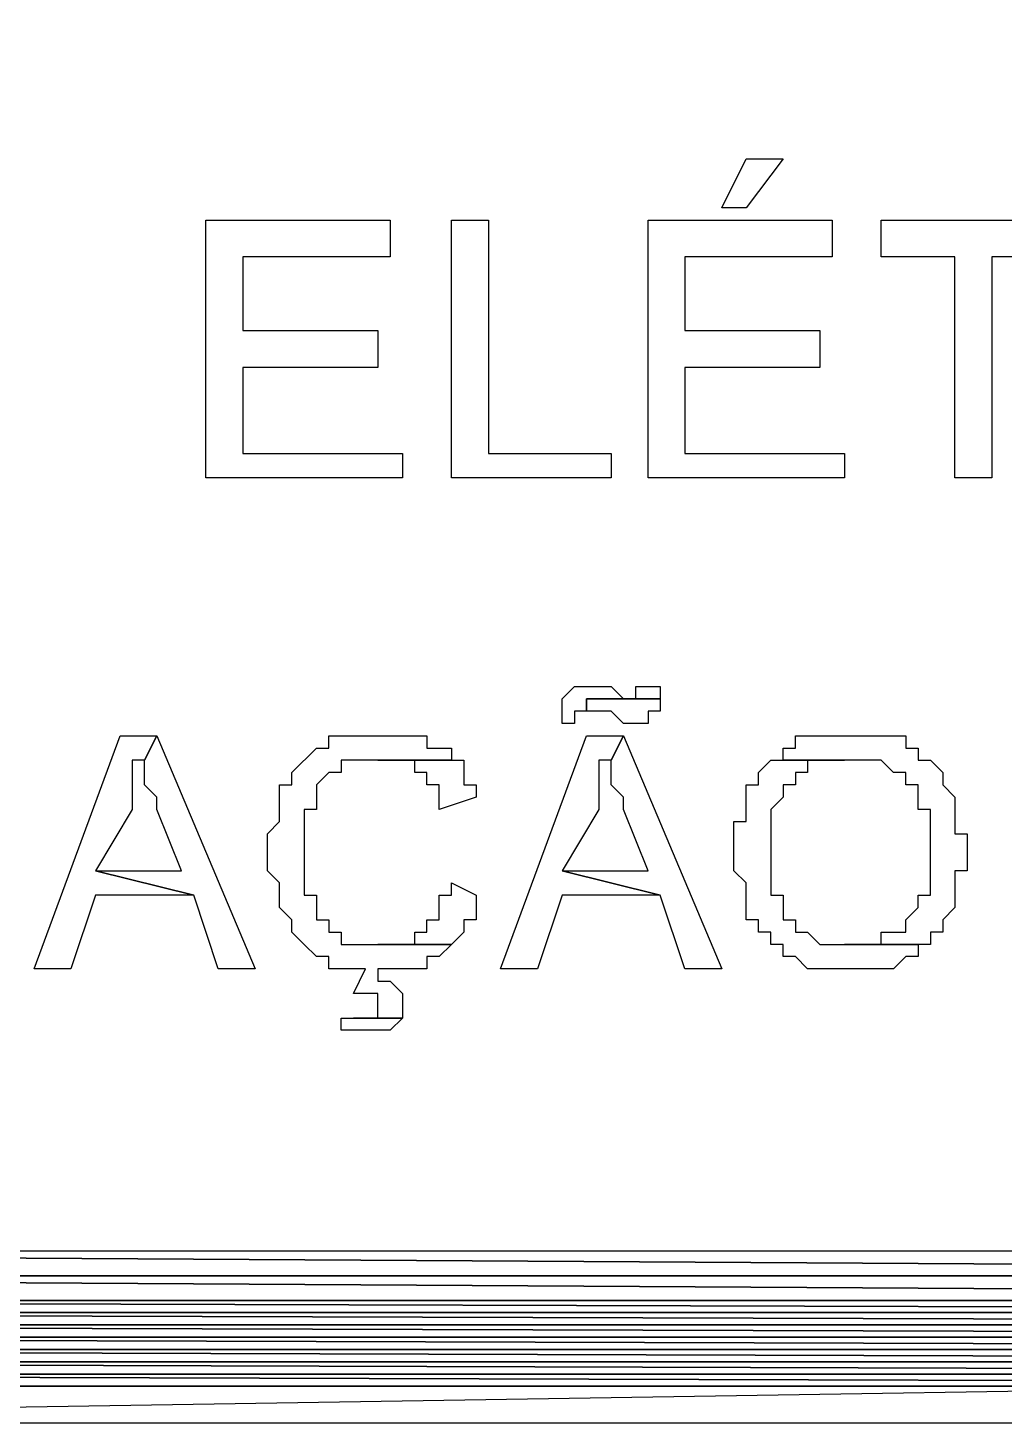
# Model space of a CAD drawing. Header units: millimetres. Extents: x 3165 to 8716, y -1118 to 2802.
# Drawn here: x 4607.43 to 4635.37, y -467.91 to -427.97 of the extents above; entities that cross this region are included whole.
import ezdxf

# ---------------------------------------------------------------- set-up
doc = ezdxf.new("R2010")
doc.units = ezdxf.units.MM
doc.layers.add('Camada 1', color=7, linetype='Continuous')

msp = doc.modelspace()

# ---------------------------------------------------------------- linework, layer by layer
at = {"layer": 'Camada 1', "lineweight": 9}
msp.add_open_spline([(4575.28, -465.804), (4575.28, -465.804), (4575.28, -387.794), (4575.28, -387.794), (4575.28, -387.794), (4575.28, -387.794), (4690.888, -387.794), (4690.888, -387.794), (4690.888, -387.794), (4690.888, -387.794), (4690.888, -465.804), (4690.888, -465.804), (4690.888, -465.804), (4690.888, -465.804), (4575.28, -465.804), (4575.28, -465.804)], degree=3, knots=[0, 0, 0, 0, 0.2, 0.2, 0.2, 0.2, 0.4, 0.4, 0.4, 0.4, 0.6, 0.6, 0.6, 0.6, 1, 1, 1, 1], dxfattribs=at)
at = {"layer": 'Camada 1'}
for points, knots in [([(4629.043, -431.72), (4629.043, -431.72), (4627.989, -431.72), (4627.989, -431.72), (4627.989, -431.72), (4627.989, -431.72), (4627.286, -433.124), (4627.286, -433.124), (4627.286, -433.124), (4627.286, -433.124), (4627.989, -433.124), (4627.989, -433.124), (4627.989, -433.124), (4627.989, -433.124), (4629.043, -431.72), (4629.043, -431.72)], [0, 0, 0, 0, 0.2, 0.2, 0.2, 0.2, 0.4, 0.4, 0.4, 0.4, 0.6, 0.6, 0.6, 0.6, 1, 1, 1, 1]), ([(4617.799, -433.476), (4617.799, -433.476), (4612.528, -433.476), (4612.528, -433.476), (4612.528, -433.476), (4612.528, -433.476), (4612.528, -440.855), (4612.528, -440.855), (4612.528, -440.855), (4612.528, -440.855), (4618.149, -440.855), (4618.149, -440.855), (4618.149, -440.855), (4618.149, -440.855), (4618.149, -440.153), (4618.149, -440.153), (4618.149, -440.153), (4618.149, -440.153), (4613.582, -440.153), (4613.582, -440.153), (4613.582, -440.153), (4613.582, -440.153), (4613.582, -437.693), (4613.582, -437.693), (4613.582, -437.693), (4613.582, -437.693), (4617.447, -437.693), (4617.447, -437.693), (4617.447, -437.693), (4617.447, -437.693), (4617.447, -436.639), (4617.447, -436.639), (4617.447, -436.639), (4617.447, -436.639), (4613.582, -436.639), (4613.582, -436.639), (4613.582, -436.639), (4613.582, -436.639), (4613.582, -434.53), (4613.582, -434.53), (4613.582, -434.53), (4613.582, -434.53), (4617.799, -434.53), (4617.799, -434.53), (4617.799, -434.53), (4617.799, -434.53), (4617.799, -433.476), (4617.799, -433.476)], [0, 0, 0, 0, 0.076923, 0.076923, 0.076923, 0.076923, 0.153846, 0.153846, 0.153846, 0.153846, 0.230769, 0.230769, 0.230769, 0.230769, 0.307692, 0.307692, 0.307692, 0.307692, 0.384615, 0.384615, 0.384615, 0.384615, 0.461538, 0.461538, 0.461538, 0.461538, 0.538462, 0.538462, 0.538462, 0.538462, 0.615385, 0.615385, 0.615385, 0.615385, 0.692308, 0.692308, 0.692308, 0.692308, 0.769231, 0.769231, 0.769231, 0.769231, 0.846154, 0.846154, 0.846154, 0.846154, 1, 1, 1, 1]), ([(4620.609, -433.476), (4620.609, -433.476), (4619.555, -433.476), (4619.555, -433.476), (4619.555, -433.476), (4619.555, -433.476), (4619.555, -440.855), (4619.555, -440.855), (4619.555, -440.855), (4619.555, -440.855), (4624.124, -440.855), (4624.124, -440.855), (4624.124, -440.855), (4624.124, -440.855), (4624.124, -440.153), (4624.124, -440.153), (4624.124, -440.153), (4624.124, -440.153), (4620.609, -440.153), (4620.609, -440.153), (4620.609, -440.153), (4620.609, -440.153), (4620.609, -433.476), (4620.609, -433.476)], [0, 0, 0, 0, 0.142857, 0.142857, 0.142857, 0.142857, 0.285714, 0.285714, 0.285714, 0.285714, 0.428571, 0.428571, 0.428571, 0.428571, 0.571429, 0.571429, 0.571429, 0.571429, 0.714286, 0.714286, 0.714286, 0.714286, 1, 1, 1, 1]), ([(4630.449, -433.476), (4630.449, -433.476), (4625.178, -433.476), (4625.178, -433.476), (4625.178, -433.476), (4625.178, -433.476), (4625.178, -440.855), (4625.178, -440.855), (4625.178, -440.855), (4625.178, -440.855), (4630.799, -440.855), (4630.799, -440.855), (4630.799, -440.855), (4630.799, -440.855), (4630.799, -440.153), (4630.799, -440.153), (4630.799, -440.153), (4630.799, -440.153), (4626.232, -440.153), (4626.232, -440.153), (4626.232, -440.153), (4626.232, -440.153), (4626.232, -437.693), (4626.232, -437.693), (4626.232, -437.693), (4626.232, -437.693), (4630.097, -437.693), (4630.097, -437.693), (4630.097, -437.693), (4630.097, -437.693), (4630.097, -436.639), (4630.097, -436.639), (4630.097, -436.639), (4630.097, -436.639), (4626.232, -436.639), (4626.232, -436.639), (4626.232, -436.639), (4626.232, -436.639), (4626.232, -434.53), (4626.232, -434.53), (4626.232, -434.53), (4626.232, -434.53), (4630.449, -434.53), (4630.449, -434.53), (4630.449, -434.53), (4630.449, -434.53), (4630.449, -433.476), (4630.449, -433.476)], [0, 0, 0, 0, 0.076923, 0.076923, 0.076923, 0.076923, 0.153846, 0.153846, 0.153846, 0.153846, 0.230769, 0.230769, 0.230769, 0.230769, 0.307692, 0.307692, 0.307692, 0.307692, 0.384615, 0.384615, 0.384615, 0.384615, 0.461538, 0.461538, 0.461538, 0.461538, 0.538462, 0.538462, 0.538462, 0.538462, 0.615385, 0.615385, 0.615385, 0.615385, 0.692308, 0.692308, 0.692308, 0.692308, 0.769231, 0.769231, 0.769231, 0.769231, 0.846154, 0.846154, 0.846154, 0.846154, 1, 1, 1, 1]), ([(4637.476, -433.476), (4637.476, -433.476), (4631.853, -433.476), (4631.853, -433.476), (4631.853, -433.476), (4631.853, -433.476), (4631.853, -434.53), (4631.853, -434.53), (4631.853, -434.53), (4631.853, -434.53), (4633.962, -434.53), (4633.962, -434.53), (4633.962, -434.53), (4633.962, -434.53), (4633.962, -440.855), (4633.962, -440.855), (4633.962, -440.855), (4633.962, -440.855), (4635.016, -440.855), (4635.016, -440.855), (4635.016, -440.855), (4635.016, -440.855), (4635.016, -434.53), (4635.016, -434.53), (4635.016, -434.53), (4635.016, -434.53), (4637.476, -434.53), (4637.476, -434.53), (4637.476, -434.53), (4637.476, -434.53), (4637.476, -433.476), (4637.476, -433.476)], [0, 0, 0, 0, 0.111111, 0.111111, 0.111111, 0.111111, 0.222222, 0.222222, 0.222222, 0.222222, 0.333333, 0.333333, 0.333333, 0.333333, 0.444444, 0.444444, 0.444444, 0.444444, 0.555556, 0.555556, 0.555556, 0.555556, 0.666667, 0.666667, 0.666667, 0.666667, 0.777778, 0.777778, 0.777778, 0.777778, 1, 1, 1, 1]), ([(4623.42, -446.829), (4623.42, -446.829), (4623.07, -446.829), (4623.07, -446.829), (4623.07, -446.829), (4623.07, -446.829), (4622.718, -447.181), (4622.718, -447.181), (4622.718, -447.181), (4622.718, -447.181), (4622.718, -447.883), (4622.718, -447.883), (4622.718, -447.883), (4622.718, -447.883), (4623.07, -447.883), (4623.07, -447.883), (4623.07, -447.883), (4623.07, -447.883), (4623.07, -447.533), (4623.07, -447.533), (4623.07, -447.533), (4623.07, -447.533), (4623.42, -447.533), (4623.42, -447.533), (4623.42, -447.533), (4623.42, -447.533), (4623.42, -447.181), (4623.42, -447.181), (4623.42, -447.181), (4623.42, -447.181), (4625.528, -447.181), (4625.528, -447.181), (4625.528, -447.181), (4625.528, -447.181), (4624.474, -447.181), (4624.474, -447.181), (4624.474, -447.181), (4624.474, -447.181), (4624.124, -446.829), (4624.124, -446.829), (4624.124, -446.829), (4624.124, -446.829), (4623.772, -446.829), (4623.772, -446.829), (4623.772, -446.829), (4623.772, -446.829), (4623.42, -446.829), (4623.42, -446.829)], [0, 0, 0, 0, 0.076923, 0.076923, 0.076923, 0.076923, 0.153846, 0.153846, 0.153846, 0.153846, 0.230769, 0.230769, 0.230769, 0.230769, 0.307692, 0.307692, 0.307692, 0.307692, 0.384615, 0.384615, 0.384615, 0.384615, 0.461538, 0.461538, 0.461538, 0.461538, 0.538462, 0.538462, 0.538462, 0.538462, 0.615385, 0.615385, 0.615385, 0.615385, 0.692308, 0.692308, 0.692308, 0.692308, 0.769231, 0.769231, 0.769231, 0.769231, 0.846154, 0.846154, 0.846154, 0.846154, 1, 1, 1, 1]), ([(4625.528, -447.181), (4625.528, -447.181), (4625.528, -446.83), (4625.528, -446.83), (4625.528, -446.83), (4625.528, -446.83), (4624.826, -446.83), (4624.826, -446.83), (4624.826, -446.83), (4624.826, -446.83), (4624.826, -447.181), (4624.826, -447.181), (4624.826, -447.181), (4624.826, -447.181), (4625.528, -447.181), (4625.528, -447.181)], [0, 0, 0, 0, 0.2, 0.2, 0.2, 0.2, 0.4, 0.4, 0.4, 0.4, 0.6, 0.6, 0.6, 0.6, 1, 1, 1, 1]), ([(4625.528, -447.181), (4625.528, -447.181), (4623.42, -447.181), (4623.42, -447.181), (4623.42, -447.181), (4623.42, -447.181), (4623.42, -447.533), (4623.42, -447.533), (4623.42, -447.533), (4623.42, -447.533), (4624.124, -447.533), (4624.124, -447.533), (4624.124, -447.533), (4624.124, -447.533), (4624.474, -447.883), (4624.474, -447.883), (4624.474, -447.883), (4624.474, -447.883), (4625.178, -447.883), (4625.178, -447.883), (4625.178, -447.883), (4625.178, -447.883), (4625.178, -447.533), (4625.178, -447.533), (4625.178, -447.533), (4625.178, -447.533), (4625.528, -447.533), (4625.528, -447.533), (4625.528, -447.533), (4625.528, -447.533), (4625.528, -447.181), (4625.528, -447.181)], [0, 0, 0, 0, 0.111111, 0.111111, 0.111111, 0.111111, 0.222222, 0.222222, 0.222222, 0.222222, 0.333333, 0.333333, 0.333333, 0.333333, 0.444444, 0.444444, 0.444444, 0.444444, 0.555556, 0.555556, 0.555556, 0.555556, 0.666667, 0.666667, 0.666667, 0.666667, 0.777778, 0.777778, 0.777778, 0.777778, 1, 1, 1, 1]), ([(4611.122, -448.235), (4611.122, -448.235), (4610.068, -448.235), (4610.068, -448.235), (4610.068, -448.235), (4610.068, -448.235), (4607.607, -454.912), (4607.607, -454.912), (4607.607, -454.912), (4607.607, -454.912), (4608.661, -454.912), (4608.661, -454.912), (4608.661, -454.912), (4608.661, -454.912), (4609.365, -452.803), (4609.365, -452.803), (4609.365, -452.803), (4609.365, -452.803), (4612.176, -452.803), (4612.176, -452.803), (4612.176, -452.803), (4612.176, -452.803), (4609.365, -452.1), (4609.365, -452.1), (4609.365, -452.1), (4609.365, -452.1), (4610.42, -450.343), (4610.42, -450.343), (4610.42, -450.343), (4610.42, -450.343), (4610.42, -448.937), (4610.42, -448.937), (4610.42, -448.937), (4610.42, -448.937), (4610.77, -448.937), (4610.77, -448.937), (4610.77, -448.937), (4610.77, -448.937), (4611.122, -448.235), (4611.122, -448.235)], [0, 0, 0, 0, 0.090909, 0.090909, 0.090909, 0.090909, 0.181818, 0.181818, 0.181818, 0.181818, 0.272727, 0.272727, 0.272727, 0.272727, 0.363636, 0.363636, 0.363636, 0.363636, 0.454545, 0.454545, 0.454545, 0.454545, 0.545455, 0.545455, 0.545455, 0.545455, 0.636364, 0.636364, 0.636364, 0.636364, 0.727273, 0.727273, 0.727273, 0.727273, 0.818182, 0.818182, 0.818182, 0.818182, 1, 1, 1, 1]), ([(4611.122, -448.235), (4611.122, -448.235), (4610.77, -448.937), (4610.77, -448.937), (4610.77, -448.937), (4610.77, -448.937), (4610.77, -449.641), (4610.77, -449.641), (4610.77, -449.641), (4610.77, -449.641), (4611.122, -449.991), (4611.122, -449.991), (4611.122, -449.991), (4611.122, -449.991), (4611.122, -450.343), (4611.122, -450.343), (4611.122, -450.343), (4611.122, -450.343), (4611.824, -452.1), (4611.824, -452.1), (4611.824, -452.1), (4611.824, -452.1), (4609.365, -452.1), (4609.365, -452.1), (4609.365, -452.1), (4609.365, -452.1), (4612.176, -452.803), (4612.176, -452.803), (4612.176, -452.803), (4612.176, -452.803), (4612.878, -454.912), (4612.878, -454.912), (4612.878, -454.912), (4612.878, -454.912), (4613.932, -454.912), (4613.932, -454.912), (4613.932, -454.912), (4613.932, -454.912), (4611.122, -448.235), (4611.122, -448.235)], [0, 0, 0, 0, 0.090909, 0.090909, 0.090909, 0.090909, 0.181818, 0.181818, 0.181818, 0.181818, 0.272727, 0.272727, 0.272727, 0.272727, 0.363636, 0.363636, 0.363636, 0.363636, 0.454545, 0.454545, 0.454545, 0.454545, 0.545455, 0.545455, 0.545455, 0.545455, 0.636364, 0.636364, 0.636364, 0.636364, 0.727273, 0.727273, 0.727273, 0.727273, 0.818182, 0.818182, 0.818182, 0.818182, 1, 1, 1, 1]), ([(4617.447, -448.235), (4617.447, -448.235), (4616.041, -448.235), (4616.041, -448.235), (4616.041, -448.235), (4616.041, -448.235), (4616.041, -448.587), (4616.041, -448.587), (4616.041, -448.587), (4616.041, -448.587), (4615.69, -448.587), (4615.69, -448.587), (4615.69, -448.587), (4615.69, -448.587), (4614.987, -449.289), (4614.987, -449.289), (4614.987, -449.289), (4614.987, -449.289), (4614.987, -449.641), (4614.987, -449.641), (4614.987, -449.641), (4614.987, -449.641), (4614.636, -449.641), (4614.636, -449.641), (4614.636, -449.641), (4614.636, -449.641), (4614.636, -450.695), (4614.636, -450.695), (4614.636, -450.695), (4614.636, -450.695), (4614.284, -451.045), (4614.284, -451.045), (4614.284, -451.045), (4614.284, -451.045), (4614.284, -452.1), (4614.284, -452.1), (4614.284, -452.1), (4614.284, -452.1), (4614.636, -452.451), (4614.636, -452.451), (4614.636, -452.451), (4614.636, -452.451), (4614.636, -453.154), (4614.636, -453.154), (4614.636, -453.154), (4614.636, -453.154), (4614.987, -453.506), (4614.987, -453.506), (4614.987, -453.506), (4614.987, -453.506), (4614.987, -453.858), (4614.987, -453.858), (4614.987, -453.858), (4614.987, -453.858), (4615.339, -454.208), (4615.339, -454.208), (4615.339, -454.208), (4615.339, -454.208), (4615.69, -454.56), (4615.69, -454.56), (4615.69, -454.56), (4615.69, -454.56), (4616.041, -454.56), (4616.041, -454.56), (4616.041, -454.56), (4616.041, -454.56), (4616.041, -454.912), (4616.041, -454.912), (4616.041, -454.912), (4616.041, -454.912), (4617.095, -454.912), (4617.095, -454.912), (4617.095, -454.912), (4617.095, -454.912), (4616.745, -455.614), (4616.745, -455.614), (4616.745, -455.614), (4616.745, -455.614), (4617.447, -455.614), (4617.447, -455.614), (4617.447, -455.614), (4617.447, -455.614), (4617.447, -456.316), (4617.447, -456.316), (4617.447, -456.316), (4617.447, -456.316), (4616.745, -456.316), (4616.745, -456.316), (4616.745, -456.316), (4616.745, -456.316), (4618.149, -456.316), (4618.149, -456.316), (4618.149, -456.316), (4618.149, -456.316), (4618.149, -455.614), (4618.149, -455.614), (4618.149, -455.614), (4618.149, -455.614), (4617.799, -455.262), (4617.799, -455.262), (4617.799, -455.262), (4617.799, -455.262), (4617.447, -455.262), (4617.447, -455.262), (4617.447, -455.262), (4617.447, -455.262), (4617.447, -454.912), (4617.447, -454.912), (4617.447, -454.912), (4617.447, -454.912), (4618.853, -454.912), (4618.853, -454.912), (4618.853, -454.912), (4618.853, -454.912), (4618.853, -454.56), (4618.853, -454.56), (4618.853, -454.56), (4618.853, -454.56), (4619.203, -454.56), (4619.203, -454.56), (4619.203, -454.56), (4619.203, -454.56), (4619.555, -454.208), (4619.555, -454.208), (4619.555, -454.208), (4619.555, -454.208), (4616.393, -454.208), (4616.393, -454.208), (4616.393, -454.208), (4616.393, -454.208), (4616.393, -453.858), (4616.393, -453.858), (4616.393, -453.858), (4616.393, -453.858), (4616.041, -453.858), (4616.041, -453.858), (4616.041, -453.858), (4616.041, -453.858), (4616.041, -453.506), (4616.041, -453.506), (4616.041, -453.506), (4616.041, -453.506), (4615.69, -453.506), (4615.69, -453.506), (4615.69, -453.506), (4615.69, -453.506), (4615.69, -452.803), (4615.69, -452.803), (4615.69, -452.803), (4615.69, -452.803), (4615.339, -452.803), (4615.339, -452.803), (4615.339, -452.803), (4615.339, -452.803), (4615.339, -452.451), (4615.339, -452.451), (4615.339, -452.451), (4615.339, -451.865), (4615.339, -451.279), (4615.339, -450.695), (4615.339, -450.695), (4615.339, -450.695), (4615.339, -450.343), (4615.339, -450.343), (4615.339, -450.343), (4615.339, -450.343), (4615.69, -450.343), (4615.69, -450.343), (4615.69, -450.343), (4615.69, -450.343), (4615.69, -449.641), (4615.69, -449.641), (4615.69, -449.641), (4615.69, -449.641), (4616.041, -449.289), (4616.041, -449.289), (4616.041, -449.289), (4616.041, -449.289), (4616.393, -449.289), (4616.393, -449.289), (4616.393, -449.289), (4616.393, -449.289), (4616.393, -448.937), (4616.393, -448.937), (4616.393, -448.937), (4616.393, -448.937), (4619.555, -448.937), (4619.555, -448.937), (4619.555, -448.937), (4619.555, -448.937), (4619.555, -448.587), (4619.555, -448.587), (4619.555, -448.587), (4619.555, -448.587), (4618.853, -448.587), (4618.853, -448.587), (4618.853, -448.587), (4618.853, -448.587), (4618.853, -448.235), (4618.853, -448.235), (4618.853, -448.235), (4618.853, -448.235), (4617.799, -448.235), (4617.799, -448.235), (4617.799, -448.235), (4617.799, -448.235), (4617.447, -448.235), (4617.447, -448.235)], [0, 0, 0, 0, 0.018868, 0.018868, 0.018868, 0.018868, 0.037736, 0.037736, 0.037736, 0.037736, 0.056604, 0.056604, 0.056604, 0.056604, 0.075472, 0.075472, 0.075472, 0.075472, 0.09434, 0.09434, 0.09434, 0.09434, 0.113208, 0.113208, 0.113208, 0.113208, 0.132075, 0.132075, 0.132075, 0.132075, 0.150943, 0.150943, 0.150943, 0.150943, 0.169811, 0.169811, 0.169811, 0.169811, 0.188679, 0.188679, 0.188679, 0.188679, 0.207547, 0.207547, 0.207547, 0.207547, 0.226415, 0.226415, 0.226415, 0.226415, 0.245283, 0.245283, 0.245283, 0.245283, 0.264151, 0.264151, 0.264151, 0.264151, 0.283019, 0.283019, 0.283019, 0.283019, 0.301887, 0.301887, 0.301887, 0.301887, 0.320755, 0.320755, 0.320755, 0.320755, 0.339623, 0.339623, 0.339623, 0.339623, 0.358491, 0.358491, 0.358491, 0.358491, 0.377358, 0.377358, 0.377358, 0.377359, 0.396226, 0.396226, 0.396226, 0.396226, 0.415094, 0.415094, 0.415094, 0.415094, 0.433962, 0.433962, 0.433962, 0.433962, 0.45283, 0.45283, 0.45283, 0.45283, 0.471698, 0.471698, 0.471698, 0.471698, 0.490566, 0.490566, 0.490566, 0.490566, 0.509434, 0.509434, 0.509434, 0.509434, 0.528302, 0.528302, 0.528302, 0.528302, 0.54717, 0.54717, 0.54717, 0.54717, 0.566038, 0.566038, 0.566038, 0.566038, 0.584906, 0.584906, 0.584906, 0.584906, 0.603774, 0.603774, 0.603774, 0.603774, 0.622642, 0.622642, 0.622642, 0.622642, 0.641509, 0.641509, 0.641509, 0.641509, 0.660377, 0.660377, 0.660377, 0.660377, 0.679245, 0.679245, 0.679245, 0.679245, 0.698113, 0.698113, 0.698113, 0.698113, 0.716981, 0.716981, 0.716981, 0.716981, 0.735849, 0.735849, 0.735849, 0.735849, 0.754717, 0.754717, 0.754717, 0.754717, 0.773585, 0.773585, 0.773585, 0.773585, 0.792453, 0.792453, 0.792453, 0.792453, 0.811321, 0.811321, 0.811321, 0.811321, 0.830189, 0.830189, 0.830189, 0.830189, 0.849057, 0.849057, 0.849057, 0.849057, 0.867925, 0.867925, 0.867925, 0.867925, 0.886792, 0.886792, 0.886792, 0.886792, 0.90566, 0.90566, 0.90566, 0.90566, 0.924528, 0.924528, 0.924528, 0.924528, 0.943396, 0.943396, 0.943396, 0.943396, 0.962264, 0.962264, 0.962264, 0.962264, 1, 1, 1, 1]), ([(4624.474, -448.235), (4624.474, -448.235), (4623.42, -448.235), (4623.42, -448.235), (4623.42, -448.235), (4623.42, -448.235), (4620.961, -454.912), (4620.961, -454.912), (4620.961, -454.912), (4620.961, -454.912), (4622.016, -454.912), (4622.016, -454.912), (4622.016, -454.912), (4622.016, -454.912), (4622.718, -452.803), (4622.718, -452.803), (4622.718, -452.803), (4622.718, -452.803), (4625.528, -452.803), (4625.528, -452.803), (4625.528, -452.803), (4625.528, -452.803), (4622.718, -452.1), (4622.718, -452.1), (4622.718, -452.1), (4622.718, -452.1), (4623.772, -450.343), (4623.772, -450.343), (4623.772, -450.343), (4623.772, -450.343), (4623.772, -448.937), (4623.772, -448.937), (4623.772, -448.937), (4623.772, -448.937), (4624.124, -448.937), (4624.124, -448.937), (4624.124, -448.937), (4624.124, -448.937), (4624.474, -448.235), (4624.474, -448.235)], [0, 0, 0, 0, 0.090909, 0.090909, 0.090909, 0.090909, 0.181818, 0.181818, 0.181818, 0.181818, 0.272727, 0.272727, 0.272727, 0.272727, 0.363636, 0.363636, 0.363636, 0.363636, 0.454545, 0.454545, 0.454545, 0.454545, 0.545455, 0.545455, 0.545455, 0.545455, 0.636364, 0.636364, 0.636364, 0.636364, 0.727273, 0.727273, 0.727273, 0.727273, 0.818182, 0.818182, 0.818182, 0.818182, 1, 1, 1, 1]), ([(4624.474, -448.235), (4624.474, -448.235), (4624.124, -448.937), (4624.124, -448.937), (4624.124, -448.937), (4624.124, -448.937), (4624.124, -449.641), (4624.124, -449.641), (4624.124, -449.641), (4624.124, -449.641), (4624.474, -449.991), (4624.474, -449.991), (4624.474, -449.991), (4624.474, -449.991), (4624.474, -450.343), (4624.474, -450.343), (4624.474, -450.343), (4624.474, -450.343), (4625.178, -452.1), (4625.178, -452.1), (4625.178, -452.1), (4625.178, -452.1), (4622.718, -452.1), (4622.718, -452.1), (4622.718, -452.1), (4622.718, -452.1), (4625.528, -452.803), (4625.528, -452.803), (4625.528, -452.803), (4625.528, -452.803), (4626.232, -454.912), (4626.232, -454.912), (4626.232, -454.912), (4626.232, -454.912), (4627.286, -454.912), (4627.286, -454.912), (4627.286, -454.912), (4627.286, -454.912), (4624.474, -448.235), (4624.474, -448.235)], [0, 0, 0, 0, 0.090909, 0.090909, 0.090909, 0.090909, 0.181818, 0.181818, 0.181818, 0.181818, 0.272727, 0.272727, 0.272727, 0.272727, 0.363636, 0.363636, 0.363636, 0.363636, 0.454545, 0.454545, 0.454545, 0.454545, 0.545455, 0.545455, 0.545455, 0.545455, 0.636364, 0.636364, 0.636364, 0.636364, 0.727273, 0.727273, 0.727273, 0.727273, 0.818182, 0.818182, 0.818182, 0.818182, 1, 1, 1, 1]), ([(4630.799, -448.235), (4630.799, -448.235), (4629.395, -448.235), (4629.395, -448.235), (4629.395, -448.235), (4629.395, -448.235), (4629.395, -448.587), (4629.395, -448.587), (4629.395, -448.587), (4629.395, -448.587), (4629.043, -448.587), (4629.043, -448.587), (4629.043, -448.587), (4629.043, -448.587), (4629.043, -448.937), (4629.043, -448.937), (4629.043, -448.937), (4629.043, -448.937), (4631.853, -448.937), (4631.853, -448.937), (4631.853, -448.937), (4631.853, -448.937), (4632.205, -449.289), (4632.205, -449.289), (4632.205, -449.289), (4632.205, -449.289), (4632.557, -449.289), (4632.557, -449.289), (4632.557, -449.289), (4632.557, -449.289), (4632.557, -449.641), (4632.557, -449.641), (4632.557, -449.641), (4632.557, -449.641), (4632.908, -449.641), (4632.908, -449.641), (4632.908, -449.641), (4632.908, -449.641), (4632.908, -450.343), (4632.908, -450.343), (4632.908, -450.343), (4632.908, -450.343), (4633.26, -450.343), (4633.26, -450.343), (4633.26, -450.343), (4633.26, -450.343), (4633.26, -450.695), (4633.26, -450.695), (4633.26, -450.695), (4633.26, -451.279), (4633.26, -451.865), (4633.26, -452.451), (4633.26, -452.451), (4633.26, -452.451), (4633.26, -452.803), (4633.26, -452.803), (4633.26, -452.803), (4633.26, -452.803), (4632.908, -452.803), (4632.908, -452.803), (4632.908, -452.803), (4632.908, -452.803), (4632.908, -453.154), (4632.908, -453.154), (4632.908, -453.154), (4632.908, -453.154), (4632.557, -453.506), (4632.557, -453.506), (4632.557, -453.506), (4632.557, -453.506), (4632.557, -453.858), (4632.557, -453.858), (4632.557, -453.858), (4632.557, -453.858), (4631.853, -453.858), (4631.853, -453.858), (4631.853, -453.858), (4631.853, -453.858), (4631.853, -454.208), (4631.853, -454.208), (4631.853, -454.208), (4631.853, -454.208), (4630.799, -454.208), (4630.799, -454.208), (4630.799, -454.208), (4630.799, -454.208), (4633.26, -454.208), (4633.26, -454.208), (4633.26, -454.208), (4633.26, -454.208), (4633.26, -453.858), (4633.26, -453.858), (4633.26, -453.858), (4633.26, -453.858), (4633.612, -453.858), (4633.612, -453.858), (4633.612, -453.858), (4633.612, -453.858), (4633.612, -453.506), (4633.612, -453.506), (4633.612, -453.506), (4633.612, -453.506), (4633.962, -453.154), (4633.962, -453.154), (4633.962, -453.154), (4633.962, -453.154), (4633.962, -452.1), (4633.962, -452.1), (4633.962, -452.1), (4633.962, -452.1), (4634.314, -452.1), (4634.314, -452.1), (4634.314, -452.1), (4634.314, -452.1), (4634.314, -451.045), (4634.314, -451.045), (4634.314, -451.045), (4634.314, -451.045), (4633.962, -451.045), (4633.962, -451.045), (4633.962, -451.045), (4633.962, -451.045), (4633.962, -449.991), (4633.962, -449.991), (4633.962, -449.991), (4633.962, -449.991), (4633.612, -449.641), (4633.612, -449.641), (4633.612, -449.641), (4633.612, -449.641), (4633.612, -449.289), (4633.612, -449.289), (4633.612, -449.289), (4633.612, -449.289), (4633.26, -448.937), (4633.26, -448.937), (4633.26, -448.937), (4633.26, -448.937), (4632.908, -448.937), (4632.908, -448.937), (4632.908, -448.937), (4632.908, -448.937), (4632.908, -448.587), (4632.908, -448.587), (4632.908, -448.587), (4632.908, -448.587), (4632.557, -448.587), (4632.557, -448.587), (4632.557, -448.587), (4632.557, -448.587), (4632.557, -448.235), (4632.557, -448.235), (4632.557, -448.235), (4632.557, -448.235), (4631.151, -448.235), (4631.151, -448.235), (4631.151, -448.235), (4631.151, -448.235), (4630.799, -448.235), (4630.799, -448.235)], [0, 0, 0, 0, 0.02439, 0.02439, 0.02439, 0.02439, 0.04878, 0.04878, 0.04878, 0.04878, 0.073171, 0.073171, 0.073171, 0.073171, 0.097561, 0.097561, 0.097561, 0.097561, 0.121951, 0.121951, 0.121951, 0.121951, 0.146341, 0.146341, 0.146341, 0.146341, 0.170732, 0.170732, 0.170732, 0.170732, 0.195122, 0.195122, 0.195122, 0.195122, 0.219512, 0.219512, 0.219512, 0.219512, 0.243902, 0.243902, 0.243902, 0.243902, 0.268293, 0.268293, 0.268293, 0.268293, 0.292683, 0.292683, 0.292683, 0.292683, 0.317073, 0.317073, 0.317073, 0.317073, 0.341463, 0.341463, 0.341463, 0.341463, 0.365854, 0.365854, 0.365854, 0.365854, 0.390244, 0.390244, 0.390244, 0.390244, 0.414634, 0.414634, 0.414634, 0.414634, 0.439024, 0.439024, 0.439024, 0.439024, 0.463415, 0.463415, 0.463415, 0.463415, 0.487805, 0.487805, 0.487805, 0.487805, 0.512195, 0.512195, 0.512195, 0.512195, 0.536585, 0.536585, 0.536585, 0.536585, 0.560976, 0.560976, 0.560976, 0.560976, 0.585366, 0.585366, 0.585366, 0.585366, 0.609756, 0.609756, 0.609756, 0.609756, 0.634146, 0.634146, 0.634146, 0.634146, 0.658537, 0.658537, 0.658537, 0.658537, 0.682927, 0.682927, 0.682927, 0.682927, 0.707317, 0.707317, 0.707317, 0.707317, 0.731707, 0.731707, 0.731707, 0.731707, 0.756098, 0.756098, 0.756098, 0.756098, 0.780488, 0.780488, 0.780488, 0.780488, 0.804878, 0.804878, 0.804878, 0.804878, 0.829268, 0.829268, 0.829268, 0.829268, 0.853659, 0.853659, 0.853659, 0.853659, 0.878049, 0.878049, 0.878049, 0.878049, 0.902439, 0.902439, 0.902439, 0.902439, 0.926829, 0.926829, 0.926829, 0.926829, 0.95122, 0.95122, 0.95122, 0.95122, 1, 1, 1, 1]), ([(4619.555, -448.937), (4619.555, -448.937), (4617.447, -448.937), (4617.447, -448.937), (4617.447, -448.937), (4617.447, -448.937), (4618.501, -448.937), (4618.501, -448.937), (4618.501, -448.937), (4618.501, -448.937), (4618.501, -449.289), (4618.501, -449.289), (4618.501, -449.289), (4618.501, -449.289), (4618.853, -449.289), (4618.853, -449.289), (4618.853, -449.289), (4618.853, -449.289), (4618.853, -449.641), (4618.853, -449.641), (4618.853, -449.641), (4618.853, -449.641), (4619.203, -449.641), (4619.203, -449.641), (4619.203, -449.641), (4619.203, -449.641), (4619.203, -450.343), (4619.203, -450.343), (4619.203, -450.343), (4619.203, -450.343), (4620.257, -449.991), (4620.257, -449.991), (4620.257, -449.991), (4620.257, -449.991), (4620.257, -449.641), (4620.257, -449.641), (4620.257, -449.641), (4620.257, -449.641), (4619.907, -449.641), (4619.907, -449.641), (4619.907, -449.641), (4619.907, -449.641), (4619.907, -448.937), (4619.907, -448.937), (4619.907, -448.937), (4619.907, -448.937), (4619.555, -448.937), (4619.555, -448.937)], [0, 0, 0, 0, 0.076923, 0.076923, 0.076923, 0.076923, 0.153846, 0.153846, 0.153846, 0.153846, 0.230769, 0.230769, 0.230769, 0.230769, 0.307692, 0.307692, 0.307692, 0.307692, 0.384615, 0.384615, 0.384615, 0.384615, 0.461538, 0.461538, 0.461538, 0.461538, 0.538462, 0.538462, 0.538462, 0.538462, 0.615385, 0.615385, 0.615385, 0.615385, 0.692308, 0.692308, 0.692308, 0.692308, 0.769231, 0.769231, 0.769231, 0.769231, 0.846154, 0.846154, 0.846154, 0.846154, 1, 1, 1, 1]), ([(4629.043, -448.937), (4629.043, -448.937), (4628.691, -448.937), (4628.691, -448.937), (4628.691, -448.937), (4628.691, -448.937), (4628.341, -449.289), (4628.341, -449.289), (4628.341, -449.289), (4628.341, -449.289), (4628.341, -449.641), (4628.341, -449.641), (4628.341, -449.641), (4628.341, -449.641), (4627.989, -449.641), (4627.989, -449.641), (4627.989, -449.641), (4627.989, -449.641), (4627.989, -450.695), (4627.989, -450.695), (4627.989, -450.695), (4627.989, -450.695), (4627.637, -450.695), (4627.637, -450.695), (4627.637, -450.695), (4627.637, -450.695), (4627.637, -452.1), (4627.637, -452.1), (4627.637, -452.1), (4627.637, -452.1), (4627.989, -452.451), (4627.989, -452.451), (4627.989, -452.451), (4627.989, -452.451), (4627.989, -453.506), (4627.989, -453.506), (4627.989, -453.506), (4627.989, -453.506), (4628.341, -453.506), (4628.341, -453.506), (4628.341, -453.506), (4628.341, -453.506), (4628.341, -453.858), (4628.341, -453.858), (4628.341, -453.858), (4628.341, -453.858), (4628.691, -453.858), (4628.691, -453.858), (4628.691, -453.858), (4628.691, -453.858), (4628.691, -454.208), (4628.691, -454.208), (4628.691, -454.208), (4628.691, -454.208), (4629.043, -454.208), (4629.043, -454.208), (4629.043, -454.208), (4629.043, -454.208), (4629.043, -454.56), (4629.043, -454.56), (4629.043, -454.56), (4629.043, -454.56), (4629.395, -454.56), (4629.395, -454.56), (4629.395, -454.56), (4629.395, -454.56), (4629.745, -454.912), (4629.745, -454.912), (4629.745, -454.912), (4629.745, -454.912), (4632.205, -454.912), (4632.205, -454.912), (4632.205, -454.912), (4632.205, -454.912), (4632.557, -454.56), (4632.557, -454.56), (4632.557, -454.56), (4632.557, -454.56), (4632.908, -454.56), (4632.908, -454.56), (4632.908, -454.56), (4632.908, -454.56), (4632.908, -454.208), (4632.908, -454.208), (4632.908, -454.208), (4632.908, -454.208), (4630.097, -454.208), (4630.097, -454.208), (4630.097, -454.208), (4630.097, -454.208), (4629.745, -453.858), (4629.745, -453.858), (4629.745, -453.858), (4629.745, -453.858), (4629.395, -453.858), (4629.395, -453.858), (4629.395, -453.858), (4629.395, -453.858), (4629.395, -453.506), (4629.395, -453.506), (4629.395, -453.506), (4629.395, -453.506), (4629.043, -453.506), (4629.043, -453.506), (4629.043, -453.506), (4629.043, -453.506), (4629.043, -452.803), (4629.043, -452.803), (4629.043, -452.803), (4629.043, -452.803), (4628.691, -452.803), (4628.691, -452.803), (4628.691, -452.803), (4628.691, -452.803), (4628.691, -450.343), (4628.691, -450.343), (4628.691, -450.343), (4628.691, -450.343), (4629.043, -449.991), (4629.043, -449.991), (4629.043, -449.991), (4629.043, -449.991), (4629.043, -449.641), (4629.043, -449.641), (4629.043, -449.641), (4629.043, -449.641), (4629.395, -449.641), (4629.395, -449.641), (4629.395, -449.641), (4629.395, -449.641), (4629.395, -449.289), (4629.395, -449.289), (4629.395, -449.289), (4629.395, -449.289), (4629.745, -449.289), (4629.745, -449.289), (4629.745, -449.289), (4629.745, -449.289), (4629.745, -448.937), (4629.745, -448.937), (4629.745, -448.937), (4629.745, -448.937), (4630.799, -448.937), (4630.799, -448.937), (4630.799, -448.937), (4630.799, -448.937), (4629.043, -448.937), (4629.043, -448.937)], [0, 0, 0, 0, 0.026316, 0.026316, 0.026316, 0.026316, 0.052632, 0.052632, 0.052632, 0.052632, 0.078947, 0.078947, 0.078947, 0.078947, 0.105263, 0.105263, 0.105263, 0.105263, 0.131579, 0.131579, 0.131579, 0.131579, 0.157895, 0.157895, 0.157895, 0.157895, 0.184211, 0.184211, 0.184211, 0.184211, 0.210526, 0.210526, 0.210526, 0.210526, 0.236842, 0.236842, 0.236842, 0.236842, 0.263158, 0.263158, 0.263158, 0.263158, 0.289474, 0.289474, 0.289474, 0.289474, 0.315789, 0.315789, 0.315789, 0.315789, 0.342105, 0.342105, 0.342105, 0.342105, 0.368421, 0.368421, 0.368421, 0.368421, 0.394737, 0.394737, 0.394737, 0.394737, 0.421053, 0.421053, 0.421053, 0.421053, 0.447368, 0.447368, 0.447368, 0.447368, 0.473684, 0.473684, 0.473684, 0.473684, 0.5, 0.5, 0.5, 0.5, 0.526316, 0.526316, 0.526316, 0.526316, 0.552632, 0.552632, 0.552632, 0.552632, 0.578947, 0.578947, 0.578947, 0.578947, 0.605263, 0.605263, 0.605263, 0.605263, 0.631579, 0.631579, 0.631579, 0.631579, 0.657895, 0.657895, 0.657895, 0.657895, 0.684211, 0.684211, 0.684211, 0.684211, 0.710526, 0.710526, 0.710526, 0.710526, 0.736842, 0.736842, 0.736842, 0.736842, 0.763158, 0.763158, 0.763158, 0.763158, 0.789474, 0.789474, 0.789474, 0.789474, 0.815789, 0.815789, 0.815789, 0.815789, 0.842105, 0.842105, 0.842105, 0.842105, 0.868421, 0.868421, 0.868421, 0.868421, 0.894737, 0.894737, 0.894737, 0.894737, 0.921053, 0.921053, 0.921053, 0.921053, 0.947368, 0.947368, 0.947368, 0.947368, 1, 1, 1, 1]), ([(4619.555, -452.451), (4619.555, -452.451), (4619.555, -452.803), (4619.555, -452.803), (4619.555, -452.803), (4619.555, -452.803), (4619.203, -452.803), (4619.203, -452.803), (4619.203, -452.803), (4619.203, -452.803), (4619.203, -453.506), (4619.203, -453.506), (4619.203, -453.506), (4619.203, -453.506), (4618.853, -453.506), (4618.853, -453.506), (4618.853, -453.506), (4618.853, -453.506), (4618.853, -453.858), (4618.853, -453.858), (4618.853, -453.858), (4618.853, -453.858), (4618.501, -453.858), (4618.501, -453.858), (4618.501, -453.858), (4618.501, -453.858), (4618.501, -454.208), (4618.501, -454.208), (4618.501, -454.208), (4618.501, -454.208), (4617.447, -454.208), (4617.447, -454.208), (4617.447, -454.208), (4617.447, -454.208), (4619.555, -454.208), (4619.555, -454.208), (4619.555, -454.208), (4619.555, -454.208), (4619.907, -453.858), (4619.907, -453.858), (4619.907, -453.858), (4619.907, -453.858), (4619.907, -453.506), (4619.907, -453.506), (4619.907, -453.506), (4619.907, -453.506), (4620.257, -453.506), (4620.257, -453.506), (4620.257, -453.506), (4620.257, -453.506), (4620.257, -452.803), (4620.257, -452.803), (4620.257, -452.803), (4620.257, -452.803), (4619.555, -452.451), (4619.555, -452.451)], [0, 0, 0, 0, 0.066667, 0.066667, 0.066667, 0.066667, 0.133333, 0.133333, 0.133333, 0.133333, 0.2, 0.2, 0.2, 0.2, 0.266667, 0.266667, 0.266667, 0.266667, 0.333333, 0.333333, 0.333333, 0.333333, 0.4, 0.4, 0.4, 0.4, 0.466667, 0.466667, 0.466667, 0.466667, 0.533333, 0.533333, 0.533333, 0.533333, 0.6, 0.6, 0.6, 0.6, 0.666667, 0.666667, 0.666667, 0.666667, 0.733333, 0.733333, 0.733333, 0.733333, 0.8, 0.8, 0.8, 0.8, 0.866667, 0.866667, 0.866667, 0.866667, 1, 1, 1, 1]), ([(4616.393, -456.316), (4616.393, -456.316), (4616.393, -456.668), (4616.393, -456.668), (4616.393, -456.668), (4616.393, -456.668), (4617.799, -456.668), (4617.799, -456.668), (4617.799, -456.668), (4617.799, -456.668), (4618.149, -456.316), (4618.149, -456.316), (4618.149, -456.316), (4618.149, -456.316), (4616.393, -456.316), (4616.393, -456.316)], [0, 0, 0, 0, 0.2, 0.2, 0.2, 0.2, 0.4, 0.4, 0.4, 0.4, 0.6, 0.6, 0.6, 0.6, 1, 1, 1, 1]), ([(4688.077, -467.912), (4688.077, -467.912), (4688.077, -466.156), (4688.077, -466.156), (4688.077, -466.156), (4688.077, -466.156), (4578.09, -467.912), (4578.09, -467.912), (4578.09, -467.912), (4578.09, -467.912), (4688.077, -467.912), (4688.077, -467.912)], [0, 0, 0, 0, 0.25, 0.25, 0.25, 0.25, 0.5, 0.5, 0.5, 0.5, 1, 1, 1, 1]), ([(4688.077, -466.156), (4688.077, -466.156), (4578.09, -467.912), (4578.09, -467.912), (4578.09, -467.912), (4578.09, -467.912), (4578.09, -466.156), (4578.09, -466.156), (4578.09, -466.156), (4578.09, -466.156), (4688.077, -466.156), (4688.077, -466.156)], [0, 0, 0, 0, 0.25, 0.25, 0.25, 0.25, 0.5, 0.5, 0.5, 0.5, 1, 1, 1, 1])]:
    msp.add_open_spline(points, degree=3, knots=knots, dxfattribs=at)
msp.add_open_spline([(4625.528, -446.829), (4625.528, -446.829), (4625.528, -447.181), (4625.528, -447.181)], degree=3, dxfattribs=at)
at = {"layer": 'Camada 1', "color": 2}
for points in [[(4573.874, -462.993), (4573.874, -462.993), (4691.942, -463.696), (4691.942, -463.696), (4691.942, -463.696), (4691.942, -463.696), (4573.874, -463.696), (4573.874, -463.696), (4573.874, -463.696), (4573.874, -463.696), (4573.874, -462.993), (4573.874, -462.993)], [(4573.874, -462.993), (4573.874, -462.993), (4691.942, -462.993), (4691.942, -462.993), (4691.942, -462.993), (4691.942, -462.993), (4691.942, -463.696), (4691.942, -463.696), (4691.942, -463.696), (4691.942, -463.696), (4573.874, -462.993), (4573.874, -462.993)], [(4573.874, -463.696), (4573.874, -463.696), (4691.942, -464.399), (4691.942, -464.399), (4691.942, -464.399), (4691.942, -464.399), (4574.225, -464.399), (4574.225, -464.399), (4574.225, -464.399), (4574.225, -464.399), (4573.874, -463.696), (4573.874, -463.696)], [(4573.874, -463.696), (4573.874, -463.696), (4691.942, -463.696), (4691.942, -463.696), (4691.942, -463.696), (4691.942, -463.696), (4691.942, -464.399), (4691.942, -464.399), (4691.942, -464.399), (4691.942, -464.399), (4573.874, -463.696), (4573.874, -463.696)], [(4574.225, -464.399), (4574.225, -464.399), (4691.942, -464.399), (4691.942, -464.399), (4691.942, -464.399), (4691.942, -464.399), (4691.592, -464.399), (4691.592, -464.399), (4691.592, -464.399), (4691.592, -464.399), (4574.225, -464.399), (4574.225, -464.399)], [(4574.225, -464.399), (4574.225, -464.399), (4691.592, -464.75), (4691.592, -464.75), (4691.592, -464.75), (4691.592, -464.75), (4574.577, -464.75), (4574.577, -464.75), (4574.577, -464.75), (4574.577, -464.75), (4574.225, -464.399), (4574.225, -464.399)], [(4574.225, -464.399), (4574.225, -464.399), (4691.592, -464.399), (4691.592, -464.399), (4691.592, -464.399), (4691.592, -464.399), (4691.592, -464.75), (4691.592, -464.75), (4691.592, -464.75), (4691.592, -464.75), (4574.225, -464.399), (4574.225, -464.399)], [(4574.577, -464.75), (4574.577, -464.75), (4691.24, -465.102), (4691.24, -465.102), (4691.24, -465.102), (4691.24, -465.102), (4574.577, -465.102), (4574.577, -465.102), (4574.577, -465.102), (4574.577, -465.102), (4574.577, -464.75), (4574.577, -464.75)], [(4574.577, -464.75), (4574.577, -464.75), (4691.592, -464.75), (4691.592, -464.75), (4691.592, -464.75), (4691.592, -464.75), (4691.24, -465.102), (4691.24, -465.102), (4691.24, -465.102), (4691.24, -465.102), (4574.577, -464.75), (4574.577, -464.75)], [(4574.577, -465.102), (4574.577, -465.102), (4691.24, -465.454), (4691.24, -465.454), (4691.24, -465.454), (4691.24, -465.454), (4574.928, -465.454), (4574.928, -465.454), (4574.928, -465.454), (4574.928, -465.454), (4574.577, -465.102), (4574.577, -465.102)], [(4574.577, -465.102), (4574.577, -465.102), (4691.24, -465.102), (4691.24, -465.102), (4691.24, -465.102), (4691.24, -465.102), (4691.24, -465.454), (4691.24, -465.454), (4691.24, -465.454), (4691.24, -465.454), (4574.577, -465.102), (4574.577, -465.102)], [(4574.928, -465.454), (4574.928, -465.454), (4690.888, -465.804), (4690.888, -465.804), (4690.888, -465.804), (4690.888, -465.804), (4575.28, -465.804), (4575.28, -465.804), (4575.28, -465.804), (4575.28, -465.804), (4574.928, -465.454), (4574.928, -465.454)], [(4574.928, -465.454), (4574.928, -465.454), (4691.24, -465.454), (4691.24, -465.454), (4691.24, -465.454), (4691.24, -465.454), (4690.888, -465.804), (4690.888, -465.804), (4690.888, -465.804), (4690.888, -465.804), (4574.928, -465.454), (4574.928, -465.454)], [(4575.28, -465.804), (4575.28, -465.804), (4690.537, -466.156), (4690.537, -466.156), (4690.537, -466.156), (4690.537, -466.156), (4575.632, -466.156), (4575.632, -466.156), (4575.632, -466.156), (4575.632, -466.156), (4575.28, -465.804), (4575.28, -465.804)], [(4575.28, -465.804), (4575.28, -465.804), (4690.888, -465.804), (4690.888, -465.804), (4690.888, -465.804), (4690.888, -465.804), (4690.537, -466.156), (4690.537, -466.156), (4690.537, -466.156), (4690.537, -466.156), (4575.28, -465.804), (4575.28, -465.804)], [(4575.632, -466.156), (4575.632, -466.156), (4690.537, -466.156), (4690.537, -466.156), (4690.537, -466.156), (4690.537, -466.156), (4690.185, -466.156), (4690.185, -466.156), (4690.185, -466.156), (4690.185, -466.156), (4575.632, -466.156), (4575.632, -466.156)], [(4575.632, -466.156), (4575.632, -466.156), (4689.833, -466.508), (4689.833, -466.508), (4689.833, -466.508), (4689.833, -466.508), (4575.982, -466.508), (4575.982, -466.508), (4575.982, -466.508), (4575.982, -466.508), (4575.632, -466.156), (4575.632, -466.156)], [(4575.632, -466.156), (4575.632, -466.156), (4690.185, -466.156), (4690.185, -466.156), (4690.185, -466.156), (4690.185, -466.156), (4689.833, -466.508), (4689.833, -466.508), (4689.833, -466.508), (4689.833, -466.508), (4575.632, -466.156), (4575.632, -466.156)], [(4575.982, -466.508), (4575.982, -466.508), (4689.483, -466.508), (4689.483, -466.508), (4689.483, -466.508), (4689.483, -466.508), (4576.334, -466.508), (4576.334, -466.508), (4576.334, -466.508), (4576.334, -466.508), (4575.982, -466.508), (4575.982, -466.508)], [(4575.982, -466.508), (4575.982, -466.508), (4689.833, -466.508), (4689.833, -466.508), (4689.833, -466.508), (4689.833, -466.508), (4689.483, -466.508), (4689.483, -466.508), (4689.483, -466.508), (4689.483, -466.508), (4575.982, -466.508), (4575.982, -466.508)], [(4576.334, -466.508), (4576.334, -466.508), (4689.483, -466.858), (4689.483, -466.858), (4689.483, -466.858), (4689.483, -466.858), (4576.686, -466.858), (4576.686, -466.858), (4576.686, -466.858), (4576.686, -466.858), (4576.334, -466.508), (4576.334, -466.508)], [(4576.334, -466.508), (4576.334, -466.508), (4689.483, -466.508), (4689.483, -466.508), (4689.483, -466.508), (4689.483, -466.508), (4689.483, -466.858), (4689.483, -466.858), (4689.483, -466.858), (4689.483, -466.858), (4576.334, -466.508), (4576.334, -466.508)], [(4576.686, -466.858), (4576.686, -466.858), (4688.779, -466.858), (4688.779, -466.858), (4688.779, -466.858), (4688.779, -466.858), (4577.388, -466.858), (4577.388, -466.858), (4577.388, -466.858), (4577.388, -466.858), (4576.686, -466.858), (4576.686, -466.858)], [(4576.686, -466.858), (4576.686, -466.858), (4689.483, -466.858), (4689.483, -466.858), (4689.483, -466.858), (4689.483, -466.858), (4688.779, -466.858), (4688.779, -466.858), (4688.779, -466.858), (4688.779, -466.858), (4576.686, -466.858), (4576.686, -466.858)], [(4577.388, -466.858), (4577.388, -466.858), (4688.077, -466.858), (4688.077, -466.858), (4688.077, -466.858), (4688.077, -466.858), (4578.09, -466.858), (4578.09, -466.858), (4578.09, -466.858), (4578.09, -466.858), (4577.388, -466.858), (4577.388, -466.858)], [(4577.388, -466.858), (4577.388, -466.858), (4688.779, -466.858), (4688.779, -466.858), (4688.779, -466.858), (4688.779, -466.858), (4688.077, -466.858), (4688.077, -466.858), (4688.077, -466.858), (4688.077, -466.858), (4577.388, -466.858), (4577.388, -466.858)]]:
    msp.add_open_spline(points, degree=3, knots=[0, 0, 0, 0, 0.25, 0.25, 0.25, 0.25, 0.5, 0.5, 0.5, 0.5, 1, 1, 1, 1], dxfattribs=at)

doc.saveas('drawing.dxf')
